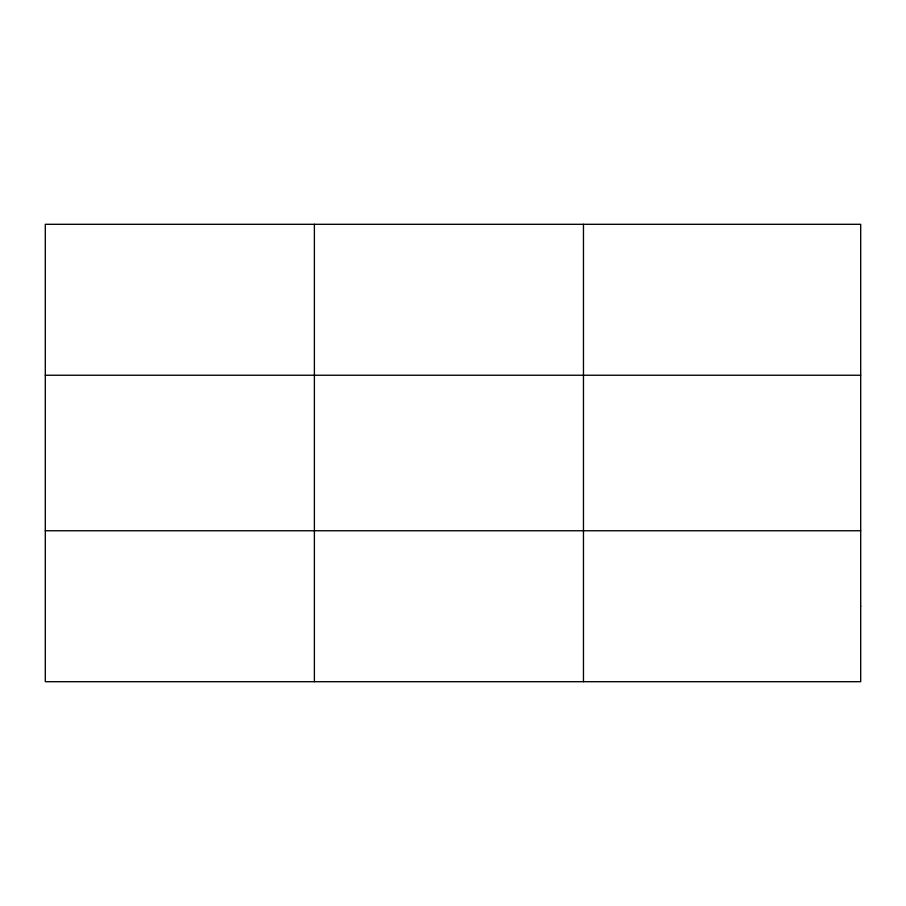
<?xml version="1.0" encoding="UTF-8"?>
<svg xmlns="http://www.w3.org/2000/svg" width="906" height="906" viewBox="0 0 906 906"><rect width="100%" height="100%" fill="white"/><g stroke="black" fill="none" stroke-linecap="round" stroke-linejoin="round"><path stroke-width="1.36" d="M314.382 681.697L314.382 224.303M583.464 681.697L583.464 224.303M45.3 375.243L860.7 375.243M45.3 530.757L860.7 530.757M860.7 606.227L860.7 681.697L45.3 681.697L45.3 224.303L860.7 224.303L860.7 606.227"/></g></svg>
